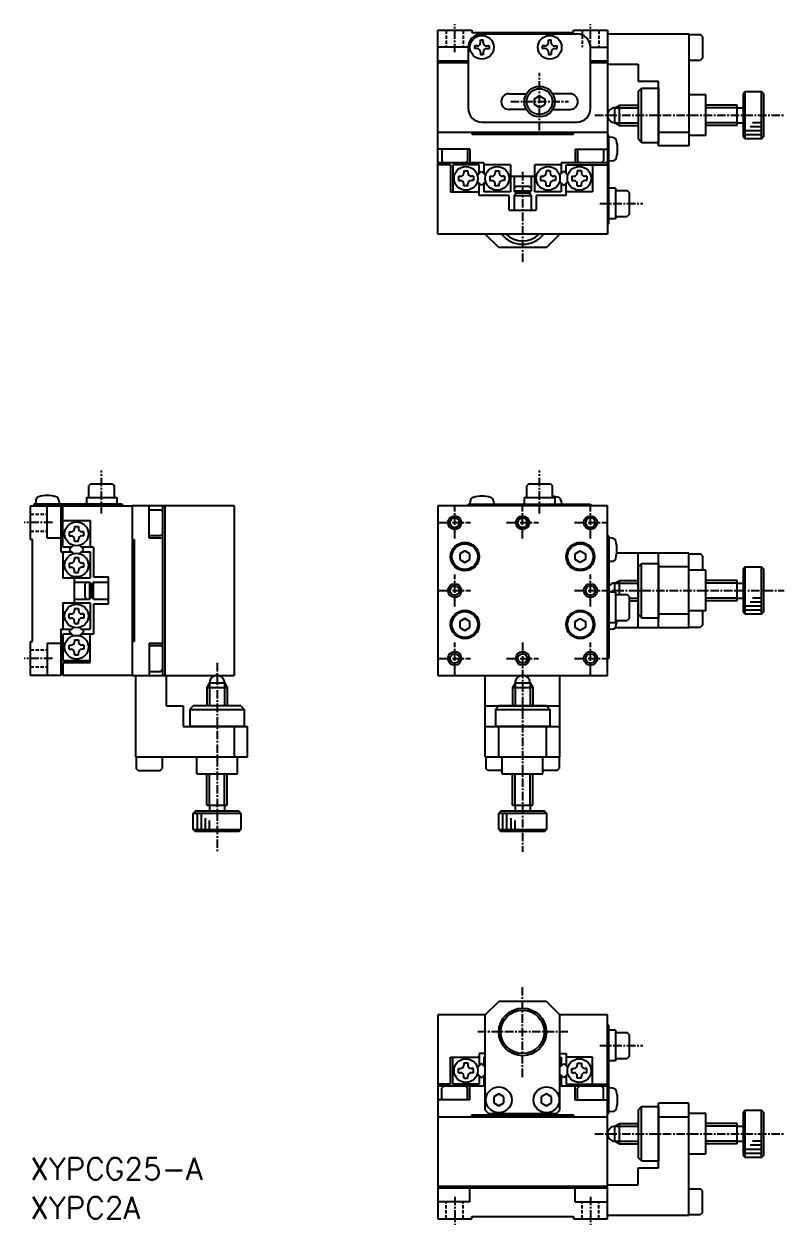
# Model space of a CAD drawing. Extents: x 157 to 386, y -47 to 130.
# Drawn here: x 156.7 to 268.6, y -46.9 to 129.9 of the extents above; entities that cross this region are included whole.
import ezdxf

# ---------------------------------------------------------------- set-up
doc = ezdxf.new("R2010")
doc.units = 0
doc.linetypes.add('CENTER', pattern=[2, 1.25, -0.25, 0.25, -0.25])
doc.linetypes.add('DASHED', pattern=[0.75, 0.5, -0.25])
doc.layers.get('0').update_dxf_attribs({"linetype": 'CONTINUOUS'})
doc.layers.add('CENTER', color=1, linetype='CENTER')
doc.styles.get("Standard").update_dxf_attribs({"font": 'TXT', "bigfont": 'BIGFONT'})

msp = doc.modelspace()

# ---------------------------------------------------------------- linework, layer by layer
at = {"color": 7, "linetype": 'CONTINUOUS'}
for p, q in [((217.64, 128.98), (222.64, 128.98)), ((217.64, 113.98), (217.64, 128.98)), ((222.64, 128.98), (222.64, 128.68)), ((222.64, 128.68), (237.64, 128.68)), ((223.93, 127.58), (224.34, 127.58)), ((223.93, 127.18), (223.93, 127.58)), ((224.14, 128.48), (238.15, 128.48)), ((224.33, 127.18), (224.34, 127.58)), ((233.93, 127.58), (234.34, 127.58)), ((233.93, 127.18), (233.93, 127.58)), ((234.33, 127.18), (234.34, 127.58)), ((237.64, 128.98), (242.64, 128.98)), ((237.64, 128.68), (237.64, 128.98)), ((242.64, 128.98), (242.64, 113.98)), ((242.64, 128.48), (254.64, 128.48)), ((254.64, 128.48), (254.64, 111.98)), ((254.64, 128.38), (256.34, 128.38)), ((256.64, 128.08), (256.34, 128.38)), ((256.64, 128.08), (256.64, 124.88)), ((222.14, 126.48), (217.64, 126.48)), ((222.14, 126.48), (222.14, 117.48)), ((223.43, 126.68), (223.03, 126.68)), ((223.03, 126.68), (223.03, 126.28)), ((223.43, 126.28), (223.03, 126.28)), ((223.94, 125.78), (223.93, 125.38)), ((224.34, 125.78), (224.34, 125.38)), ((224.84, 126.68), (225.24, 126.68)), ((224.84, 126.28), (225.24, 126.28)), ((225.24, 126.28), (225.24, 126.68)), ((233.43, 126.68), (233.03, 126.68)), ((233.03, 126.68), (233.03, 126.28)), ((233.43, 126.28), (233.03, 126.28)), ((233.94, 125.78), (233.93, 125.38)), ((234.34, 125.78), (234.34, 125.38)), ((234.84, 126.68), (235.24, 126.68)), ((234.84, 126.28), (235.24, 126.28)), ((235.24, 126.28), (235.24, 126.68)), ((240.14, 117.48), (240.14, 126.48)), ((240.14, 126.48), (242.64, 126.48)), ((217.64, 124.48), (222.14, 124.48)), ((222.14, 124.18), (217.64, 124.18)), ((224.34, 125.38), (223.93, 125.38)), ((234.34, 125.38), (233.93, 125.38)), ((240.14, 124.48), (242.64, 124.48)), ((242.64, 124.18), (240.14, 124.18)), ((242.64, 123.98), (247.14, 123.98)), ((247.14, 123.98), (247.14, 121.48)), ((254.64, 124.58), (256.34, 124.58)), ((256.64, 124.88), (256.34, 124.58)), ((247.14, 121.48), (250.14, 121.48)), ((247.14, 119.98), (247.64, 120.48)), ((247.64, 120.48), (250.14, 120.48)), ((250.14, 111.98), (250.14, 121.48)), ((250.14, 120.48), (250.14, 112.48)), ((228.14, 119.63), (230.7, 119.63)), ((231.89, 118.91), (232.64, 119.35)), ((231.89, 118.05), (231.89, 118.91)), ((232.64, 119.35), (233.39, 118.91)), ((233.39, 118.91), (233.39, 118.05)), ((237.14, 119.63), (234.57, 119.63)), ((247.14, 119.98), (247.14, 112.98)), ((257.14, 119.48), (254.64, 119.48)), ((257.14, 113.48), (257.14, 119.48)), ((262.94, 119.98), (262.64, 119.68)), ((262.64, 119.68), (262.64, 113.28)), ((262.94, 119.98), (265.34, 119.98)), ((265.64, 119.68), (265.34, 119.98)), ((265.64, 119.68), (265.64, 113.28)), ((230.7, 117.33), (228.14, 117.33)), ((232.64, 117.61), (231.89, 118.05)), ((232.64, 117.61), (233.39, 118.05)), ((234.57, 117.33), (237.14, 117.33)), ((243.74, 117.58), (244.43, 117.98)), ((243.74, 115.38), (243.74, 117.58)), ((244.43, 117.98), (247.14, 117.98)), ((244.43, 114.98), (244.43, 117.98)), ((261.74, 117.98), (257.14, 117.98)), ((261.74, 114.98), (261.74, 117.98)), ((261.74, 117.58), (262.64, 117.58)), ((224.14, 115.48), (238.14, 115.48)), ((243.74, 115.38), (244.43, 114.98)), ((244.43, 114.98), (247.14, 114.98)), ((261.74, 114.98), (257.14, 114.98)), ((261.74, 115.38), (262.64, 115.38)), ((217.64, 113.98), (242.64, 113.98)), ((217.64, 113.98), (222.64, 113.98)), ((217.64, 98.98), (217.64, 113.98)), ((222.64, 113.98), (222.64, 113.68)), ((222.64, 113.68), (237.64, 113.68)), ((237.64, 113.68), (237.64, 113.98)), ((237.64, 113.98), (242.64, 113.98)), ((242.64, 113.98), (242.64, 98.98)), ((242.84, 113.48), (242.64, 113.48)), ((242.84, 100.48), (242.84, 113.48)), ((243.43, 113.18), (242.84, 113.23)), ((250.14, 113.98), (254.64, 113.98)), ((257.14, 113.48), (254.64, 113.48)), ((262.64, 113.28), (262.94, 112.98)), ((265.34, 112.98), (265.64, 113.28)), ((222.39, 111.48), (217.64, 111.48)), ((218.24, 111.48), (218.24, 109.78)), ((222.04, 111.48), (222.04, 109.78)), ((222.39, 111.48), (222.39, 109.48)), ((237.89, 111.48), (242.64, 111.48)), ((237.89, 111.48), (237.89, 109.48)), ((238.24, 111.48), (238.24, 109.78)), ((242.04, 111.48), (242.04, 109.78)), ((247.64, 112.48), (247.14, 112.98)), ((247.64, 112.48), (250.14, 112.48)), ((254.64, 111.98), (250.14, 111.98)), ((265.34, 112.98), (262.94, 112.98)), ((218.54, 109.48), (218.24, 109.78)), ((221.74, 109.48), (222.04, 109.78)), ((238.54, 109.48), (238.24, 109.78)), ((241.74, 109.48), (242.04, 109.78)), ((243.43, 109.78), (242.84, 109.73)), ((224.44, 109.48), (217.64, 109.48)), ((219.54, 109.18), (217.64, 109.18)), ((219.54, 109.18), (219.54, 105.18)), ((219.84, 109.18), (219.84, 105.18)), ((223.74, 109.18), (219.84, 109.18)), ((221.49, 108.28), (221.49, 107.98)), ((221.49, 108.28), (222.09, 108.28)), ((222.09, 108.28), (222.09, 107.98)), ((223.48, 107.63), (224.09, 108.24)), ((223.74, 107.89), (223.74, 109.18)), ((224.09, 108.24), (224.69, 107.63)), ((224.44, 109.48), (224.44, 107.89)), ((228.34, 109.18), (224.44, 109.18)), ((226.09, 108.28), (226.09, 107.98)), ((226.09, 108.28), (226.69, 108.28)), ((226.69, 108.28), (226.69, 107.98)), ((228.34, 109.18), (228.34, 105.18)), ((231.94, 105.18), (231.94, 109.18)), ((235.84, 109.18), (231.94, 109.18)), ((233.59, 108.28), (233.59, 107.98)), ((234.19, 108.28), (233.59, 108.28)), ((234.19, 108.28), (234.19, 107.98)), ((236.19, 108.24), (235.58, 107.63)), ((235.84, 109.48), (235.84, 107.89)), ((242.64, 109.48), (235.84, 109.48)), ((236.79, 107.63), (236.19, 108.24)), ((236.54, 107.89), (236.54, 109.18)), ((236.54, 109.18), (242.64, 109.18)), ((238.19, 108.28), (238.19, 107.98)), ((238.79, 108.28), (238.19, 108.28)), ((238.79, 108.28), (238.79, 107.98)), ((240.44, 109.18), (240.44, 105.18)), ((220.69, 107.48), (220.99, 107.48)), ((220.69, 107.48), (220.69, 106.88)), ((220.69, 106.88), (220.99, 106.88)), ((221.49, 106.08), (221.49, 106.38)), ((222.09, 106.08), (222.09, 106.38)), ((222.89, 107.48), (222.59, 107.48)), ((222.89, 106.88), (222.59, 106.88)), ((222.89, 107.48), (222.89, 106.88)), ((224.09, 106.12), (223.48, 106.73)), ((223.74, 104.68), (223.74, 106.47)), ((224.69, 106.73), (224.09, 106.12)), ((224.44, 106.47), (224.44, 105.18)), ((225.29, 107.48), (225.59, 107.48)), ((225.29, 107.48), (225.29, 106.88)), ((225.29, 106.88), (225.59, 106.88)), ((226.09, 106.08), (226.09, 106.38)), ((226.69, 106.08), (226.69, 106.38)), ((227.49, 107.48), (227.19, 107.48)), ((227.49, 106.88), (227.19, 106.88)), ((227.49, 107.48), (227.49, 106.88)), ((228.34, 107.48), (231.94, 107.48)), ((228.89, 107.48), (228.89, 105.28)), ((231.39, 107.48), (231.39, 105.28)), ((232.79, 107.48), (233.09, 107.48)), ((232.79, 107.48), (232.79, 106.88)), ((232.79, 106.88), (233.09, 106.88)), ((233.59, 106.08), (233.59, 106.38)), ((234.19, 106.08), (234.19, 106.38)), ((234.99, 107.48), (234.69, 107.48)), ((234.99, 106.88), (234.69, 106.88)), ((234.99, 107.48), (234.99, 106.88)), ((235.58, 106.73), (236.19, 106.12)), ((235.84, 106.47), (235.84, 105.18)), ((236.19, 106.12), (236.79, 106.73)), ((236.54, 104.68), (236.54, 106.47)), ((237.39, 107.48), (237.69, 107.48)), ((237.39, 107.48), (237.39, 106.88)), ((237.39, 106.88), (237.69, 106.88)), ((238.19, 106.08), (238.19, 106.38)), ((238.79, 106.08), (238.79, 106.38)), ((239.59, 107.48), (239.29, 107.48)), ((239.59, 106.88), (239.29, 106.88)), ((239.59, 107.48), (239.59, 106.88)), ((219.54, 105.18), (223.74, 105.18)), ((222.09, 106.08), (221.49, 106.08)), ((228.14, 104.68), (223.74, 104.68)), ((228.34, 105.18), (224.44, 105.18)), ((226.69, 106.08), (226.09, 106.08)), ((228.14, 102.48), (228.14, 104.68)), ((229.19, 105.98), (228.89, 105.68)), ((231.39, 105.28), (228.89, 105.28)), ((229.19, 104.98), (228.89, 105.28)), ((228.89, 104.68), (229.19, 104.98)), ((228.89, 104.68), (231.39, 104.68)), ((228.89, 104.68), (228.89, 102.48)), ((231.09, 105.98), (229.19, 105.98)), ((231.09, 104.98), (229.19, 104.98)), ((231.39, 105.68), (231.09, 105.98)), ((231.09, 104.98), (231.39, 105.28)), ((231.39, 104.68), (231.09, 104.98)), ((231.39, 104.68), (231.39, 102.48)), ((235.84, 105.18), (231.94, 105.18)), ((236.54, 104.68), (232.14, 104.68)), ((232.14, 104.68), (232.14, 102.48)), ((233.59, 106.08), (234.19, 106.08)), ((240.44, 105.18), (236.54, 105.18)), ((238.19, 106.08), (238.79, 106.08)), ((243.84, 105.73), (242.84, 105.73)), ((243.84, 105.73), (243.84, 101.23)), ((243.84, 105.38), (245.54, 105.38)), ((245.84, 105.08), (245.54, 105.38)), ((245.84, 105.08), (245.84, 101.88)), ((228.14, 102.48), (232.14, 102.48)), ((243.84, 101.23), (242.84, 101.23)), ((243.84, 101.58), (245.54, 101.58)), ((245.84, 101.88), (245.54, 101.58)), ((242.84, 100.48), (242.64, 100.48)), ((242.64, 98.98), (217.64, 98.98)), ((224.64, 98.98), (226.64, 96.98)), ((233.64, 96.98), (235.64, 98.98)), ((233.64, 96.98), (226.64, 96.98)), ((166.54, 62.18), (166.24, 61.88)), ((166.54, 62.18), (169.74, 62.18)), ((169.74, 62.18), (170.04, 61.88)), ((231.04, 62.18), (230.74, 61.88)), ((231.04, 62.18), (234.24, 62.18)), ((234.24, 62.18), (234.54, 61.88)), ((165.89, 60.18), (165.89, 59.18)), ((165.89, 60.18), (170.38, 60.18)), ((166.24, 60.18), (166.24, 61.88)), ((170.04, 60.18), (170.04, 61.88)), ((170.38, 60.18), (170.38, 59.18)), ((230.39, 60.18), (234.88, 60.18)), ((230.39, 60.18), (230.39, 59.18)), ((230.74, 60.18), (230.74, 61.88)), ((234.54, 60.18), (234.54, 61.88)), ((234.88, 60.18), (234.88, 59.18)), ((157.64, 53.98), (157.64, 58.98)), ((157.64, 58.98), (172.64, 58.98)), ((171.14, 59.18), (158.14, 59.18)), ((158.14, 59.18), (158.14, 58.98)), ((158.44, 59.77), (158.39, 59.18)), ((160.14, 54.23), (160.14, 58.98)), ((161.83, 59.77), (161.89, 59.18)), ((162.14, 58.98), (162.14, 52.18)), ((162.44, 52.88), (162.44, 58.98)), ((171.14, 59.18), (171.14, 58.98)), ((172.64, 58.98), (172.64, 33.98)), ((187.64, 58.98), (172.64, 58.98)), ((172.64, 58.98), (172.64, 53.98)), ((175.14, 54.23), (175.14, 58.98)), ((175.14, 58.38), (176.84, 58.38)), ((177.14, 58.08), (176.84, 58.38)), ((177.14, 33.98), (177.14, 58.98)), ((177.44, 58.98), (177.44, 33.98)), ((187.64, 58.98), (187.64, 33.98)), ((217.64, 58.98), (217.64, 33.98)), ((242.64, 58.98), (217.64, 58.98)), ((222.14, 59.18), (222.14, 58.98)), ((222.44, 59.67), (222.39, 59.18)), ((225.83, 59.69), (225.88, 59.18)), ((235.83, 59.69), (235.88, 59.18)), ((240.14, 59.18), (240.14, 58.98)), ((242.64, 33.98), (242.64, 58.98)), ((162.44, 56.78), (166.44, 56.78)), ((166.44, 56.78), (166.44, 52.88)), ((163.34, 55.13), (163.34, 54.53)), ((163.34, 55.13), (163.64, 55.13)), ((164.14, 55.93), (164.74, 55.93)), ((164.14, 55.93), (164.14, 55.63)), ((164.74, 55.93), (164.74, 55.63)), ((165.54, 55.13), (165.24, 55.13)), ((165.54, 54.53), (165.54, 55.13)), ((177.14, 54.88), (176.84, 54.58)), ((157.94, 53.98), (157.64, 53.98)), ((157.94, 38.98), (157.94, 53.98)), ((160.14, 54.23), (162.14, 54.23)), ((163.34, 54.53), (163.64, 54.53)), ((163.98, 53.14), (163.37, 52.53)), ((164.14, 53.73), (164.14, 54.03)), ((164.14, 53.73), (164.74, 53.73)), ((164.74, 53.73), (164.74, 54.03)), ((165.5, 52.53), (164.89, 53.14)), ((165.54, 54.53), (165.24, 54.53)), ((172.64, 53.98), (172.94, 53.98)), ((172.94, 53.98), (172.94, 38.98)), ((175.14, 54.58), (176.84, 54.58)), ((175.14, 54.23), (177.14, 54.23)), ((242.84, 54.48), (242.64, 54.48)), ((243.33, 54.18), (242.84, 54.22)), ((162.14, 52.18), (163.72, 52.18)), ((163.72, 52.88), (162.44, 52.88)), ((162.44, 52.18), (162.44, 48.28)), ((163.37, 52.53), (163.98, 51.92)), ((164.14, 51.33), (164.74, 51.33)), ((164.14, 51.33), (164.14, 51.03)), ((164.74, 51.33), (164.74, 51.03)), ((164.89, 51.92), (165.5, 52.53)), ((166.94, 52.88), (165.15, 52.88)), ((165.15, 52.18), (166.44, 52.18)), ((166.44, 52.18), (166.44, 48.28)), ((166.94, 52.88), (166.94, 48.48)), ((221.64, 52.35), (220.89, 51.91)), ((220.89, 51.91), (220.89, 51.05)), ((222.39, 51.91), (221.64, 52.35)), ((222.39, 51.05), (222.39, 51.91)), ((237.89, 51.91), (238.64, 52.35)), ((237.89, 51.05), (237.89, 51.91)), ((238.64, 52.35), (239.39, 51.91)), ((239.39, 51.91), (239.39, 51.05)), ((254.64, 51.98), (244.01, 51.98)), ((247.14, 40.98), (247.14, 51.98)), ((250.14, 40.98), (250.14, 51.98)), ((254.64, 40.98), (254.64, 51.98)), ((254.64, 51.88), (256.34, 51.88)), ((256.64, 51.58), (256.34, 51.88)), ((256.64, 51.58), (256.64, 49.48)), ((163.34, 50.53), (163.34, 49.93)), ((163.34, 50.53), (163.64, 50.53)), ((163.34, 49.93), (163.64, 49.93)), ((165.54, 50.53), (165.24, 50.53)), ((165.54, 49.93), (165.24, 49.93)), ((165.54, 49.93), (165.54, 50.53)), ((220.89, 51.05), (221.64, 50.61)), ((221.64, 50.61), (222.39, 51.05)), ((238.64, 50.61), (237.89, 51.05)), ((239.39, 51.05), (238.64, 50.61)), ((243.34, 50.78), (242.84, 50.74)), ((247.14, 49.98), (247.64, 50.48)), ((247.14, 49.98), (247.14, 42.98)), ((247.64, 50.48), (250.14, 50.48)), ((250.14, 50.48), (250.14, 42.48)), ((254.64, 49.98), (250.14, 49.98)), ((262.94, 49.98), (262.64, 49.68)), ((262.64, 49.68), (262.64, 43.28)), ((262.94, 49.98), (265.34, 49.98)), ((265.64, 49.68), (265.34, 49.98)), ((265.64, 49.68), (265.64, 43.28)), ((166.44, 48.28), (162.44, 48.28)), ((164.14, 49.13), (164.14, 49.43)), ((164.14, 49.13), (164.74, 49.13)), ((164.14, 44.68), (164.14, 48.28)), ((164.74, 49.13), (164.74, 49.43)), ((166.94, 48.48), (169.14, 48.48)), ((169.14, 44.48), (169.14, 48.48)), ((243.74, 47.58), (244.43, 47.98)), ((244.43, 45.88), (244.43, 47.98)), ((244.43, 47.98), (247.14, 47.98)), ((257.14, 49.48), (254.64, 49.48)), ((257.14, 43.48), (257.14, 49.48)), ((261.74, 47.98), (257.14, 47.98)), ((261.74, 44.98), (261.74, 47.98)), ((164.14, 47.73), (166.34, 47.73)), ((165.94, 47.73), (165.64, 47.43)), ((165.64, 47.43), (165.64, 45.53)), ((166.64, 47.43), (166.34, 47.73)), ((166.34, 47.73), (166.34, 45.23)), ((166.94, 47.73), (166.64, 47.43)), ((166.64, 47.43), (166.64, 45.53)), ((166.94, 47.73), (169.14, 47.73)), ((166.94, 45.23), (166.94, 47.73)), ((243.84, 46.23), (242.84, 46.23)), ((243.74, 46.23), (243.74, 47.58)), ((243.84, 46.23), (243.84, 41.73)), ((261.74, 47.58), (262.64, 47.58)), ((162.44, 44.68), (166.44, 44.68)), ((162.44, 44.68), (162.44, 40.78)), ((164.14, 45.23), (166.34, 45.23)), ((165.64, 45.53), (165.94, 45.23)), ((166.64, 45.53), (166.34, 45.23)), ((166.44, 44.68), (166.44, 40.78)), ((166.94, 45.23), (166.64, 45.53)), ((166.94, 45.23), (169.14, 45.23)), ((169.14, 44.48), (166.94, 44.48)), ((166.94, 44.48), (166.94, 40.08)), ((243.84, 45.88), (245.54, 45.88)), ((245.84, 45.58), (245.54, 45.88)), ((245.84, 45.58), (245.84, 42.38)), ((245.84, 44.98), (247.14, 44.98)), ((261.74, 44.98), (257.14, 44.98)), ((261.74, 45.38), (262.64, 45.38)), ((163.34, 42.43), (163.34, 43.03)), ((163.34, 43.03), (163.64, 43.03)), ((164.14, 43.83), (164.74, 43.83)), ((164.14, 43.83), (164.14, 43.53)), ((164.74, 43.83), (164.74, 43.53)), ((165.54, 43.03), (165.24, 43.03)), ((165.54, 43.03), (165.54, 42.43)), ((247.64, 42.48), (247.14, 42.98)), ((247.64, 42.48), (250.14, 42.48)), ((254.64, 42.98), (250.14, 42.98)), ((257.14, 43.48), (254.64, 43.48)), ((256.64, 43.48), (256.64, 41.38)), ((262.64, 43.28), (262.94, 42.98)), ((265.34, 42.98), (262.94, 42.98)), ((265.34, 42.98), (265.64, 43.28)), ((162.14, 40.78), (162.14, 33.98)), ((162.14, 40.78), (163.72, 40.78)), ((163.34, 42.43), (163.64, 42.43)), ((163.37, 40.43), (163.98, 41.04)), ((164.14, 41.63), (164.14, 41.93)), ((164.14, 41.63), (164.74, 41.63)), ((164.74, 41.63), (164.74, 41.93)), ((164.89, 41.04), (165.5, 40.43)), ((165.15, 40.78), (166.44, 40.78)), ((165.54, 42.43), (165.24, 42.43)), ((221.64, 42.35), (220.89, 41.91)), ((220.89, 41.91), (220.89, 41.05)), ((220.89, 41.05), (221.64, 40.61)), ((222.39, 41.91), (221.64, 42.35)), ((221.64, 40.61), (222.39, 41.05)), ((222.39, 41.05), (222.39, 41.91)), ((237.89, 41.91), (238.64, 42.35)), ((237.89, 41.05), (237.89, 41.91)), ((238.64, 40.61), (237.89, 41.05)), ((238.64, 42.35), (239.39, 41.91)), ((239.39, 41.05), (238.64, 40.61)), ((239.39, 41.91), (239.39, 41.05)), ((243.84, 41.73), (242.84, 41.73)), ((243.34, 40.78), (242.84, 40.74)), ((254.64, 40.98), (243.73, 40.98)), ((243.84, 42.08), (245.54, 42.08)), ((245.84, 42.38), (245.54, 42.08)), ((254.64, 41.08), (256.34, 41.08)), ((256.64, 41.38), (256.34, 41.08)), ((157.64, 33.98), (157.64, 38.98)), ((157.64, 38.98), (157.94, 38.98)), ((162.44, 40.08), (162.44, 36.18)), ((163.72, 40.08), (162.44, 40.08)), ((163.98, 39.82), (163.37, 40.43)), ((164.14, 39.23), (164.74, 39.23)), ((164.14, 39.23), (164.14, 38.93)), ((164.74, 39.23), (164.74, 38.93)), ((165.5, 40.43), (164.89, 39.82)), ((166.94, 40.08), (165.15, 40.08)), ((166.44, 35.88), (166.44, 40.08)), ((172.94, 38.98), (172.64, 38.98)), ((172.64, 38.98), (172.64, 33.98)), ((160.14, 38.73), (162.14, 38.73)), ((160.14, 38.73), (160.14, 33.98)), ((163.34, 37.83), (163.34, 38.43)), ((163.34, 38.43), (163.64, 38.43)), ((163.34, 37.83), (163.64, 37.83)), ((164.14, 37.03), (164.14, 37.33)), ((164.74, 37.03), (164.74, 37.33)), ((165.54, 38.43), (165.24, 38.43)), ((165.54, 37.83), (165.24, 37.83)), ((165.54, 38.43), (165.54, 37.83)), ((175.14, 38.73), (175.14, 33.98)), ((175.14, 38.73), (177.14, 38.73)), ((175.14, 38.38), (176.84, 38.38)), ((177.14, 38.08), (176.84, 38.38)), ((162.44, 36.18), (166.44, 36.18)), ((162.44, 35.88), (162.44, 33.98)), ((162.44, 35.88), (166.44, 35.88)), ((164.14, 37.03), (164.74, 37.03)), ((242.84, 36.48), (242.64, 36.48)), ((162.14, 33.98), (157.64, 33.98)), ((172.64, 33.98), (162.44, 33.98)), ((172.64, 33.98), (187.64, 33.98)), ((173.14, 33.98), (173.14, 21.98)), ((175.14, 34.58), (176.84, 34.58)), ((177.14, 34.88), (176.84, 34.58)), ((177.64, 33.98), (177.64, 29.48)), ((217.64, 33.98), (242.64, 33.98)), ((224.64, 21.98), (224.64, 33.98)), ((235.64, 21.98), (235.64, 33.98)), ((184.04, 32.88), (183.64, 32.19)), ((183.64, 32.19), (186.64, 32.19)), ((183.64, 32.19), (183.64, 29.48)), ((184.04, 32.88), (186.24, 32.88)), ((186.24, 32.88), (186.64, 32.19)), ((186.64, 32.19), (186.64, 29.48)), ((229.04, 32.88), (228.64, 32.19)), ((228.64, 32.19), (228.64, 29.48)), ((228.64, 32.19), (231.64, 32.19)), ((229.04, 32.88), (231.24, 32.88)), ((231.24, 32.88), (231.64, 32.19)), ((231.64, 32.19), (231.64, 29.48)), ((177.64, 29.48), (180.14, 29.48)), ((180.14, 29.48), (180.14, 26.48)), ((181.14, 28.98), (181.64, 29.48)), ((181.14, 28.98), (181.14, 26.48)), ((188.64, 29.48), (181.64, 29.48)), ((188.64, 29.48), (189.14, 28.98)), ((189.14, 28.98), (189.14, 26.48)), ((224.64, 29.48), (235.64, 29.48)), ((226.14, 28.98), (226.64, 29.48)), ((226.14, 28.98), (226.14, 26.48)), ((233.64, 29.48), (226.64, 29.48)), ((233.64, 29.48), (234.14, 28.98)), ((234.14, 28.98), (234.14, 26.48)), ((180.14, 26.48), (189.64, 26.48)), ((189.14, 26.48), (181.14, 26.48)), ((187.64, 26.48), (187.64, 21.98)), ((189.64, 21.98), (189.64, 26.48)), ((224.64, 26.48), (235.64, 26.48)), ((234.14, 26.48), (226.14, 26.48)), ((226.64, 21.98), (226.64, 26.48)), ((233.64, 21.98), (233.64, 26.48)), ((173.14, 21.98), (189.64, 21.98)), ((173.24, 21.98), (173.24, 20.28)), ((177.04, 21.98), (177.04, 20.28)), ((182.14, 19.48), (182.14, 21.98)), ((188.14, 19.48), (188.14, 21.98)), ((224.64, 21.98), (235.64, 21.98)), ((224.74, 21.98), (224.74, 20.28)), ((227.14, 19.48), (227.14, 21.98)), ((233.14, 19.48), (233.14, 21.98)), ((235.54, 21.98), (235.54, 20.28)), ((173.54, 19.98), (173.24, 20.28)), ((173.54, 19.98), (176.74, 19.98)), ((176.74, 19.98), (177.04, 20.28)), ((182.14, 19.48), (188.14, 19.48)), ((183.64, 14.88), (183.64, 19.48)), ((186.64, 14.88), (186.64, 19.48)), ((225.04, 19.98), (224.74, 20.28)), ((227.14, 19.98), (225.04, 19.98)), ((227.14, 19.48), (233.14, 19.48)), ((228.64, 14.88), (228.64, 19.48)), ((231.64, 14.88), (231.64, 19.48)), ((235.24, 19.98), (233.14, 19.98)), ((235.24, 19.98), (235.54, 20.28)), ((183.64, 14.88), (186.64, 14.88)), ((184.04, 14.88), (184.04, 13.98)), ((186.24, 14.88), (186.24, 13.98)), ((228.64, 14.88), (231.64, 14.88)), ((229.04, 14.88), (229.04, 13.98)), ((231.24, 14.88), (231.24, 13.98)), ((181.94, 13.98), (181.64, 13.68)), ((181.64, 11.28), (181.64, 13.68)), ((188.34, 13.98), (181.94, 13.98)), ((188.64, 13.68), (188.34, 13.98)), ((188.64, 13.68), (188.64, 11.28)), ((226.94, 13.98), (226.64, 13.68)), ((226.64, 11.28), (226.64, 13.68)), ((233.34, 13.98), (226.94, 13.98)), ((233.64, 13.68), (233.34, 13.98)), ((233.64, 13.68), (233.64, 11.28)), ((181.64, 11.28), (181.94, 10.98)), ((188.34, 10.98), (181.94, 10.98)), ((188.34, 10.98), (188.64, 11.28)), ((226.64, 11.28), (226.94, 10.98)), ((233.34, 10.98), (226.94, 10.98)), ((233.34, 10.98), (233.64, 11.28)), ((224.64, -16.02), (226.64, -14.02)), ((233.64, -14.02), (226.64, -14.02)), ((233.64, -14.02), (235.64, -16.02)), ((224.64, -16.02), (217.64, -16.02)), ((217.64, -16.02), (217.64, -31.02)), ((224.64, -30.02), (224.64, -16.02)), ((235.64, -30.02), (235.64, -16.02)), ((242.64, -16.02), (235.64, -16.02)), ((242.64, -31.02), (242.64, -16.02)), ((242.84, -17.52), (242.64, -17.52)), ((242.84, -30.52), (242.84, -17.52)), ((243.84, -18.27), (242.84, -18.27)), ((243.84, -18.27), (243.84, -22.77)), ((243.84, -18.62), (245.54, -18.62)), ((245.84, -18.92), (245.54, -18.62)), ((245.84, -18.92), (245.84, -22.12)), ((219.54, -26.22), (219.54, -22.22)), ((219.54, -22.22), (223.74, -22.22)), ((219.84, -26.22), (219.84, -22.22)), ((223.74, -21.72), (223.74, -23.51)), ((224.64, -21.72), (223.74, -21.72)), ((224.44, -22.22), (224.44, -23.51)), ((224.64, -22.22), (224.44, -22.22)), ((235.64, -21.72), (236.54, -21.72)), ((235.64, -22.22), (235.84, -22.22)), ((235.84, -22.22), (235.84, -23.51)), ((236.54, -21.72), (236.54, -23.51)), ((240.44, -22.22), (236.54, -22.22)), ((240.44, -26.22), (240.44, -22.22)), ((243.84, -22.77), (242.84, -22.77)), ((243.84, -22.42), (245.54, -22.42)), ((245.84, -22.12), (245.54, -22.42)), ((220.69, -23.92), (220.99, -23.92)), ((220.69, -24.52), (220.69, -23.92)), ((220.69, -24.52), (220.99, -24.52)), ((222.09, -23.12), (221.49, -23.12)), ((221.49, -23.12), (221.49, -23.42)), ((222.09, -23.12), (222.09, -23.42)), ((222.89, -23.92), (222.59, -23.92)), ((222.89, -24.52), (222.59, -24.52)), ((222.89, -24.52), (222.89, -23.92)), ((224.09, -23.16), (223.48, -23.77)), ((223.48, -24.67), (224.09, -25.28)), ((224.64, -23.71), (224.09, -23.16)), ((224.09, -25.28), (224.64, -24.73)), ((235.64, -23.71), (236.19, -23.16)), ((236.19, -25.28), (235.64, -24.73)), ((236.19, -23.16), (236.79, -23.77)), ((236.79, -24.67), (236.19, -25.28)), ((237.39, -24.52), (237.39, -23.92)), ((237.39, -23.92), (237.69, -23.92)), ((237.39, -24.52), (237.69, -24.52)), ((238.19, -23.12), (238.19, -23.42)), ((238.19, -23.12), (238.79, -23.12)), ((238.79, -23.12), (238.79, -23.42)), ((239.59, -23.92), (239.29, -23.92)), ((239.59, -24.52), (239.29, -24.52)), ((239.59, -24.52), (239.59, -23.92)), ((219.54, -26.22), (217.64, -26.22)), ((224.44, -26.52), (217.64, -26.52)), ((218.54, -26.52), (218.24, -26.82)), ((223.74, -26.22), (219.84, -26.22)), ((221.49, -25.32), (221.49, -25.02)), ((221.49, -25.32), (222.09, -25.32)), ((221.74, -26.52), (222.04, -26.82)), ((222.09, -25.32), (222.09, -25.02)), ((222.39, -28.52), (222.39, -26.52)), ((223.74, -24.93), (223.74, -26.22)), ((224.44, -24.93), (224.44, -26.52)), ((224.44, -26.22), (224.64, -26.22)), ((235.84, -26.22), (235.64, -26.22)), ((235.84, -24.93), (235.84, -26.52)), ((242.64, -26.52), (235.84, -26.52)), ((236.54, -24.93), (236.54, -26.22)), ((236.54, -26.22), (242.64, -26.22)), ((237.89, -28.52), (237.89, -26.52)), ((238.19, -25.32), (238.19, -25.02)), ((238.79, -25.32), (238.19, -25.32)), ((238.54, -26.52), (238.24, -26.82)), ((238.79, -25.32), (238.79, -25.02)), ((241.74, -26.52), (242.04, -26.82)), ((218.24, -28.52), (218.24, -26.82)), ((222.04, -28.52), (222.04, -26.82)), ((226.64, -27.65), (225.89, -28.09)), ((225.89, -28.09), (225.89, -28.95)), ((227.39, -28.09), (226.64, -27.65)), ((227.39, -28.95), (227.39, -28.09)), ((233.64, -27.65), (232.89, -28.09)), ((232.89, -28.09), (232.89, -28.95)), ((234.39, -28.09), (233.64, -27.65)), ((234.39, -28.95), (234.39, -28.09)), ((238.24, -28.52), (238.24, -26.82)), ((242.04, -28.52), (242.04, -26.82)), ((243.43, -26.82), (242.84, -26.77)), ((222.39, -28.52), (217.64, -28.52)), ((224.64, -30.02), (225.14, -30.52)), ((225.89, -28.95), (226.64, -29.39)), ((226.64, -29.39), (227.39, -28.95)), ((232.89, -28.95), (233.64, -29.39)), ((233.64, -29.39), (234.39, -28.95)), ((235.14, -30.52), (235.64, -30.02)), ((237.89, -28.52), (242.64, -28.52)), ((247.14, -30.02), (247.64, -29.52)), ((247.14, -30.02), (247.14, -37.02)), ((247.64, -29.52), (250.14, -29.52)), ((254.64, -29.02), (250.14, -29.02)), ((250.14, -38.52), (250.14, -29.02)), ((250.14, -29.52), (250.14, -37.52)), ((254.64, -45.52), (254.64, -29.02)), ((262.94, -30.02), (262.64, -30.32)), ((262.94, -30.02), (265.34, -30.02)), ((265.64, -30.32), (265.34, -30.02)), ((217.64, -31.02), (217.64, -46.02)), ((217.64, -31.02), (242.64, -31.02)), ((217.64, -31.02), (222.64, -31.02)), ((222.64, -31.02), (222.64, -30.72)), ((222.64, -30.72), (237.64, -30.72)), ((225.14, -30.52), (235.14, -30.52)), ((237.64, -30.72), (237.64, -31.02)), ((237.64, -31.02), (242.64, -31.02)), ((242.84, -30.52), (242.64, -30.52)), ((242.64, -46.02), (242.64, -31.02)), ((243.43, -30.22), (242.84, -30.27)), ((250.14, -31.02), (254.64, -31.02)), ((257.14, -30.52), (254.64, -30.52)), ((257.14, -36.52), (257.14, -30.52)), ((262.64, -30.32), (262.64, -36.72)), ((265.64, -30.32), (265.64, -36.72)), ((243.74, -32.42), (244.43, -32.02)), ((243.74, -34.62), (243.74, -32.42)), ((244.43, -32.02), (247.14, -32.02)), ((244.43, -35.02), (244.43, -32.02)), ((261.74, -32.02), (257.14, -32.02)), ((261.74, -35.02), (261.74, -32.02)), ((261.74, -32.42), (262.64, -32.42)), ((243.74, -34.62), (244.43, -35.02)), ((244.43, -35.02), (247.14, -35.02)), ((261.74, -35.02), (257.14, -35.02)), ((261.74, -34.62), (262.64, -34.62)), ((247.64, -37.52), (247.14, -37.02)), ((257.14, -36.52), (254.64, -36.52)), ((262.64, -36.72), (262.94, -37.02)), ((265.34, -37.02), (262.94, -37.02)), ((265.34, -37.02), (265.64, -36.72)), ((247.14, -41.02), (247.14, -38.52)), ((247.14, -38.52), (250.14, -38.52)), ((247.64, -37.52), (250.14, -37.52)), ((217.64, -41.22), (242.64, -41.22)), ((242.64, -41.52), (217.64, -41.52)), ((222.39, -43.52), (222.39, -41.52)), ((237.89, -43.52), (237.89, -41.52)), ((242.64, -41.02), (247.14, -41.02)), ((254.64, -41.62), (256.34, -41.62)), ((256.64, -41.92), (256.34, -41.62)), ((256.64, -45.12), (256.64, -41.92)), ((222.39, -43.52), (217.64, -43.52)), ((237.89, -43.52), (242.64, -43.52)), ((222.64, -45.72), (237.64, -45.72)), ((222.64, -46.02), (222.64, -45.72)), ((237.64, -45.72), (237.64, -46.02)), ((242.64, -45.52), (254.64, -45.52)), ((254.64, -45.42), (256.34, -45.42)), ((256.64, -45.12), (256.34, -45.42)), ((217.64, -46.02), (222.64, -46.02)), ((237.64, -46.02), (242.64, -46.02))]:
    msp.add_line(p, q, dxfattribs=at)
at = {"color": 3, "linetype": 'DASHED'}
for p, q in [((218.89, 128.98), (218.89, 126.48)), ((221.39, 128.98), (221.39, 126.48)), ((238.89, 128.98), (238.89, 126.48)), ((241.39, 128.98), (241.39, 126.48)), ((157.64, 57.73), (160.14, 57.73)), ((157.64, 55.23), (160.14, 55.23)), ((157.64, 37.73), (160.14, 37.73)), ((157.64, 35.23), (160.14, 35.23)), ((218.89, -46.02), (218.89, -43.52)), ((221.39, -46.02), (221.39, -43.52)), ((238.89, -46.02), (238.89, -43.52)), ((241.39, -46.02), (241.39, -43.52))]:
    msp.add_line(p, q, dxfattribs=at)
at = {"color": 3, "linetype": 'CONTINUOUS'}
for p, q in [((247.64, 112.48), (247.64, 120.48)), ((262.94, 112.98), (262.94, 119.98)), ((265.34, 112.98), (265.34, 119.98)), ((243.74, 117.58), (247.14, 117.58)), ((261.74, 117.58), (257.14, 117.58)), ((243.74, 115.38), (247.14, 115.38)), ((261.74, 115.38), (257.14, 115.38)), ((265.34, 115.38), (263.99, 115.38)), ((265.34, 114.18), (262.94, 114.18)), ((265.34, 113.58), (262.94, 113.58)), ((265.34, 114.78), (263.64, 114.78)), ((247.64, 42.48), (247.64, 50.48)), ((262.94, 42.98), (262.94, 49.98)), ((265.34, 42.98), (265.34, 49.98)), ((243.74, 47.58), (247.14, 47.58)), ((261.74, 47.58), (257.14, 47.58)), ((245.84, 45.38), (247.14, 45.38)), ((261.74, 45.38), (257.14, 45.38)), ((265.34, 44.78), (263.64, 44.78)), ((265.34, 45.38), (263.99, 45.38)), ((265.34, 44.18), (262.94, 44.18)), ((265.34, 43.58), (262.94, 43.58)), ((184.04, 32.88), (184.04, 29.48)), ((186.24, 32.88), (186.24, 29.48)), ((229.04, 32.88), (229.04, 29.48)), ((231.24, 32.88), (231.24, 29.48)), ((181.14, 28.98), (189.14, 28.98)), ((226.14, 28.98), (234.14, 28.98)), ((184.04, 14.88), (184.04, 19.48)), ((186.24, 14.88), (186.24, 19.48)), ((229.04, 14.88), (229.04, 19.48)), ((231.24, 14.88), (231.24, 19.48)), ((181.64, 13.68), (188.64, 13.68)), ((182.24, 11.28), (182.24, 13.68)), ((182.84, 11.28), (182.84, 13.68)), ((183.44, 11.28), (183.44, 12.98)), ((184.04, 11.28), (184.04, 12.63)), ((226.64, 13.68), (233.64, 13.68)), ((227.24, 11.28), (227.24, 13.68)), ((227.84, 11.28), (227.84, 13.68)), ((228.44, 11.28), (228.44, 12.98)), ((229.04, 11.28), (229.04, 12.63)), ((181.64, 11.28), (188.64, 11.28)), ((226.64, 11.28), (233.64, 11.28)), ((247.64, -37.52), (247.64, -29.52)), ((262.94, -37.02), (262.94, -30.02)), ((265.34, -37.02), (265.34, -30.02)), ((243.74, -32.42), (247.14, -32.42)), ((261.74, -32.42), (257.14, -32.42)), ((243.74, -34.62), (247.14, -34.62)), ((261.74, -34.62), (257.14, -34.62)), ((265.34, -35.22), (263.64, -35.22)), ((265.34, -34.62), (263.99, -34.62)), ((265.34, -35.82), (262.94, -35.82)), ((265.34, -36.42), (262.94, -36.42))]:
    msp.add_line(p, q, dxfattribs=at)
at = {"linetype": 'CONTINUOUS'}
for p, q in [((222.14, 59.18), (240.14, 59.18)), ((242.84, 54.48), (242.84, 36.48))]:
    msp.add_line(p, q, dxfattribs=at)
at = {"color": 7, "linetype": 'CONTINUOUS'}
for centre, radius in [((224.14, 126.48), 1.75), ((234.14, 126.48), 1.75), ((232.64, 118.48), 2.25), ((232.64, 118.48), 1.9), ((221.79, 107.18), 1.75), ((226.39, 107.18), 1.75), ((233.89, 107.18), 1.75), ((238.49, 107.18), 1.75), ((164.44, 54.83), 1.75), ((221.64, 51.48), 2.1), ((221.64, 51.48), 1.9), ((238.64, 51.48), 2.1), ((238.64, 51.48), 1.9), ((164.44, 50.23), 1.75), ((164.44, 42.73), 1.75), ((221.64, 41.48), 2.1), ((221.64, 41.48), 1.9), ((238.64, 41.48), 2.1), ((238.64, 41.48), 1.9), ((164.44, 38.13), 1.75), ((230.14, -18.52), 3.5), ((230.14, -18.52), 3.2), ((221.79, -24.22), 1.75), ((238.49, -24.22), 1.75), ((226.64, -28.52), 1.9), ((233.64, -28.52), 1.9)]:
    msp.add_circle(centre, radius, dxfattribs=at)
at = {"color": 3, "linetype": 'CONTINUOUS'}
for centre, radius in [((220.14, 56.48), 1), ((220.14, 56.48), 0.7), ((230.14, 56.48), 1), ((230.14, 56.48), 0.7), ((240.14, 56.48), 1), ((240.14, 56.48), 0.7), ((220.14, 46.48), 1), ((220.14, 46.48), 0.7), ((240.14, 46.48), 1), ((240.14, 46.48), 0.7), ((220.14, 36.48), 1), ((220.14, 36.48), 0.7), ((230.14, 36.48), 1), ((230.14, 36.48), 0.7), ((240.14, 36.48), 1), ((240.14, 36.48), 0.7)]:
    msp.add_circle(centre, radius, dxfattribs=at)
at = {"color": 7, "linetype": 'CONTINUOUS'}
for centre, radius, start, end in [((224.14, 126.48), 2, 89.9995, 180), ((238.14, 126.48), 2, 0, 90), ((223.43, 127.18), 0.5, 270, 0), ((223.44, 125.78), 0.5, 0, 90), ((224.83, 127.18), 0.5, 180, 270), ((224.84, 125.78), 0.5, 90, 180), ((233.43, 127.18), 0.5, 270, 0), ((233.44, 125.78), 0.5, 0, 90), ((234.83, 127.18), 0.5, 180, 270), ((234.84, 125.78), 0.5, 90, 180), ((228.14, 118.48), 1.15, 90, 270), ((237.14, 118.48), 1.15, 270, 90), ((224.14, 117.48), 2, 180, 270), ((238.14, 117.48), 2, 270, 0), ((243.74, 116.48), 1.1, 90, 270), ((243.38, 112.58), 0.6, 16.352, 85.03), ((239.64, 111.48), 4.5, 343.607, 16.393), ((243.38, 110.38), 0.6, 274.97, 343.648), ((220.99, 107.98), 0.5, 270, 0), ((222.59, 107.98), 0.5, 180, 270), ((225.59, 107.98), 0.5, 270, 0), ((227.19, 107.98), 0.5, 180, 270), ((233.09, 107.98), 0.5, 270, 0), ((234.69, 107.98), 0.5, 180, 270), ((237.69, 107.98), 0.5, 270, 0), ((239.29, 107.98), 0.5, 180, 270), ((220.99, 106.38), 0.5, 0, 90), ((222.59, 106.38), 0.5, 90, 180), ((225.59, 106.38), 0.5, 0, 90), ((227.19, 106.38), 0.5, 90, 180), ((233.09, 106.38), 0.5, 0, 90), ((234.69, 106.38), 0.5, 90, 180), ((237.69, 106.38), 0.5, 0, 90), ((239.29, 106.38), 0.5, 90, 180), ((230.14, 101.48), 4, 218.6823, 321.3177), ((230.14, 101.48), 3.5, 225.5848, 314.4152), ((159.03, 59.72), 0.6, 106.352, 175.03), ((160.13, 55.98), 4.5, 73.607, 106.393), ((161.24, 59.72), 0.6, 4.97, 73.648), ((223.04, 59.62), 0.6, 106.3877, 175), ((224.14, 55.88), 4.5, 73.4127, 106.3877), ((225.25, 59.64), 0.58, 5, 73.4127), ((234.14, 55.88), 4.5, 73.4127, 84.9003), ((235.25, 59.64), 0.58, 5, 73.4127), ((163.64, 55.63), 0.5, 270, 0), ((165.24, 55.63), 0.5, 180, 270), ((163.64, 54.03), 0.5, 0, 90), ((165.24, 54.03), 0.5, 90, 180), ((243.28, 53.58), 0.6, 16.3877, 85), ((239.54, 52.48), 4.5, 343.4127, 16.3877), ((163.64, 51.03), 0.5, 270, 0), ((163.64, 49.43), 0.5, 0, 90), ((165.24, 51.03), 0.5, 180, 270), ((165.24, 49.43), 0.5, 90, 180), ((243.29, 51.36), 0.58, 275, 343.4127), ((243.74, 46.48), 1.1, 90, 144.9027), ((163.64, 43.53), 0.5, 270, 0), ((165.24, 43.53), 0.5, 180, 270), ((163.64, 41.93), 0.5, 0, 90), ((165.24, 41.93), 0.5, 90, 180), ((243.29, 41.36), 0.58, 275, 343.4127), ((239.54, 42.48), 4.5, 343.4127, 354.9003), ((163.64, 38.93), 0.5, 270, 0), ((165.24, 38.93), 0.5, 180, 270), ((163.64, 37.33), 0.5, 0, 90), ((165.24, 37.33), 0.5, 90, 180), ((185.14, 32.88), 1.1, 0, 180), ((230.14, 32.88), 1.1, 0, 180), ((220.99, -23.42), 0.5, 270, 0), ((220.99, -25.02), 0.5, 0, 90), ((222.59, -23.42), 0.5, 180, 270), ((222.59, -25.02), 0.5, 90, 180), ((237.69, -23.42), 0.5, 270, 0), ((237.69, -25.02), 0.5, 0, 90), ((239.29, -23.42), 0.5, 180, 270), ((239.29, -25.02), 0.5, 90, 180), ((243.38, -27.42), 0.6, 16.352, 85.03), ((239.64, -28.52), 4.5, 343.607, 16.393), ((243.38, -29.62), 0.6, 274.97, 343.648), ((243.74, -33.52), 1.1, 90, 270)]:
    msp.add_arc(centre, radius, start, end, dxfattribs=at)
at = {"layer": 'CENTER', "color": 1, "linetype": 'CENTER'}
for p, q in [((220.14, 125.74), (220.14, 129.91)), ((240.14, 125.74), (240.14, 129.91)), ((232.64, 114.23), (232.64, 122.73)), ((228.39, 118.48), (236.89, 118.48)), ((240.79, 116.48), (268.64, 116.48)), ((230.14, 108.13), (230.14, 94.83)), ((241.5, 103.48), (247.84, 103.48)), ((168.14, 57.85), (168.14, 64.18)), ((232.64, 57.85), (232.64, 64.18)), ((220.14, 54.14), (220.14, 58.82)), ((230.14, 54.14), (230.14, 58.82)), ((240.14, 54.14), (240.14, 58.82)), ((160.88, 56.48), (156.71, 56.48)), ((217.79, 56.48), (222.48, 56.48)), ((227.79, 56.48), (232.48, 56.48)), ((237.79, 56.48), (242.48, 56.48)), ((220.14, 44.14), (220.14, 48.82)), ((240.14, 44.14), (240.14, 48.82)), ((217.79, 46.48), (222.48, 46.48)), ((237.79, 46.48), (268.64, 46.48)), ((220.14, 34.14), (220.14, 38.82)), ((230.14, 38.82), (230.14, 7.98)), ((240.14, 34.14), (240.14, 38.82)), ((160.88, 36.48), (156.71, 36.48)), ((185.14, 35.83), (185.14, 7.98)), ((217.79, 36.48), (222.48, 36.48)), ((227.79, 36.48), (232.48, 36.48)), ((237.79, 36.48), (242.48, 36.48)), ((230.14, -25.17), (230.14, -11.87)), ((236.79, -18.52), (223.49, -18.52)), ((241.5, -20.52), (247.84, -20.52)), ((240.79, -33.52), (268.64, -33.52)), ((220.14, -42.78), (220.14, -46.95)), ((240.14, -42.78), (240.14, -46.95))]:
    msp.add_line(p, q, dxfattribs=at)

# ---------------------------------------------------------------- texts
at = {"color": 7, "linetype": 'CONTINUOUS'}
for s, p in [('XYPCG25-A', (157.64, -40.28)), ('XYPC2A', (157.64, -46.02))]:
    msp.add_text(s, height=3.2, dxfattribs=at).set_placement(p)

doc.saveas('drawing.dxf')
